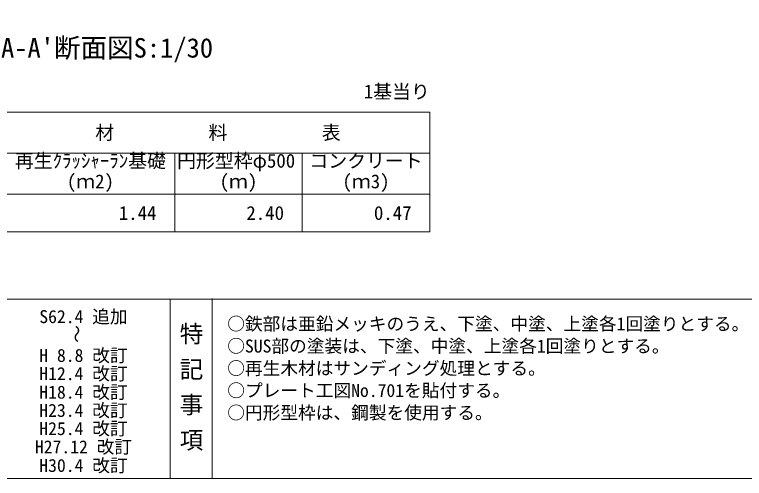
# Model space of a CAD drawing. Units: millimetres, scale not verified. Extents: x 187 to 5663, y 265 to 3998.
# Drawn here: x 1370 to 2972, y 265 to 1282 of the extents above; entities that cross this region are included whole.
import ezdxf
from ezdxf.enums import TextEntityAlignment as Align

# ---------------------------------------------------------------- set-up
doc = ezdxf.new("R2010")
doc.units = ezdxf.units.MM
doc.header["$LTSCALE"] = 20
for name, color, linetype, lineweight in [('0_2', 7, 'Continuous', 13), ('_0-0_', 7, 'Continuous', 13), ('寸法', 1, 'Continuous', 13)]:
    doc.layers.add(name, color=color, linetype=linetype, lineweight=lineweight)
doc.styles.add('@ＭＳ ゴシック', font='')
doc.styles.add('ＭＳ ゴシック', font='')
doc.styles.get('@ＭＳ ゴシック').set_extended_font_data('@MS Gothic')
doc.styles.get('ＭＳ ゴシック').set_extended_font_data('MS Gothic')

msp = doc.modelspace()

# ---------------------------------------------------------------- linework, layer by layer
at = {"layer": '0_2'}
for p, q in [((981.37, 1068.44), (2281.37, 1068.44)), ((2281.37, 1068.44), (2281.37, 805.44)), ((1351.37, 978.44), (2281.37, 978.44)), ((1721.37, 978.44), (1721.37, 805.44)), ((2001.37, 978.44), (2001.37, 805.44)), ((981.37, 888.44), (2281.37, 888.44)), ((981.37, 805.44), (2281.37, 805.44))]:
    msp.add_line(p, q, dxfattribs=at)
at = {"layer": '_0-0_', "color": 6}
msp.add_line((187.2, 657.78), (5663.46, 657.78), dxfattribs=at)
at = {"layer": '_0-0_'}
for p, q in [((1711.56, 657.78), (1711.56, 264.62)), ((1803.49, 659.69), (1803.49, 264.62))]:
    msp.add_line(p, q, dxfattribs=at)
at = {"layer": '_0-0_', "color": 6}
msp.add_lwpolyline([(5663.46, 3888.25), (187.2, 3888.25), (187.2, 264.62), (5663.46, 264.62)], close=True, dxfattribs=at)

# ---------------------------------------------------------------- texts
at = {"layer": '_0-0_', "style": 'ＭＳ ゴシック'}
for s, p in [('1基当り', (2281.37, 1113.44)), ('1.44', (1681.37, 846.94)), ('2.40', (1961.37, 846.94)), ('0.47', (2241.37, 846.94))]:
    msp.add_text(s, height=30.38, dxfattribs=at).set_placement(p, align=Align.MIDDLE_RIGHT)
for s, height, p in [('材\u3000\u3000\u3000\u3000\u3000料\u3000\u3000\u3000\u3000\u3000表', 30.38, (1816.37, 1023.44)), ('S62.4 追加', 28.48, (1521.16, 619.61)), ('H 8.8 改訂', 28.48, (1521.16, 534.53)), ('H12.4 改訂', 28.48, (1521.16, 494.53)), ('H18.4 改訂', 28.48, (1521.16, 453.9)), ('H23.4 改訂', 28.48, (1521.16, 413.9)), ('H25.4 改訂', 28.48, (1521.16, 373.9)), ('H27.12 改訂', 28.48, (1521.16, 333.9)), ('H30.4 改訂', 28.48, (1521.16, 293.02))]:
    msp.add_text(s, height=height, dxfattribs=at).set_placement(p, align=Align.MIDDLE_CENTER)
for s, p in [('再生ｸﾗｯｼｬｰﾗﾝ基礎', (1370.61, 976.78)), ('円形型枠φ500', (1726.69, 976.78)), ('コンクリート', (2017.05, 976.78)), ('(ｍ2)', (1484.57, 931.55)), ('(ｍ)', (1819.93, 931.55)), ('(ｍ3)', (2089.57, 931.55))]:
    msp.add_text(s, height=30.38, dxfattribs=at).set_placement(p, align=Align.TOP_LEFT)
for s, p in [('○鉄部は亜鉛メッキのうえ、下塗、中塗、上塗各1回塗りとする。', (1836.74, 581)), ('○SUS部の塗装は、下塗、中塗、上塗各1回塗りとする。', (1836.74, 532.25)), ('○再生木材はサンディング処理とする。', (1836.74, 483.5)), ('○プレート工図No.701を貼付する。', (1836.74, 434.75)), ('○円形型枠は、鋼製を使用する。', (1836.74, 386))]:
    msp.add_text(s, height=28.48, dxfattribs=at).set_placement(p, align=Align.BOTTOM_LEFT)
at = {"layer": '_0-0_'}
for s, height, style, p in [('～', 28.48, 'ＭＳ ゴシック', (1506.16, 581.6)), ('特 記 事 項', 37.98, '@ＭＳ ゴシック', (1757.53, 465.84))]:
    msp.add_text(s, height=height, rotation=270, dxfattribs=dict(at, style=style)).set_placement(p, align=Align.MIDDLE_CENTER)
at = {"layer": '寸法', "color": 3, "style": 'ＭＳ ゴシック'}
msp.add_text("A-A'断面図S:1/30", height=42.72, dxfattribs=at).set_placement((1340.19, 1175.1), align=Align.BOTTOM_LEFT)

doc.saveas('drawing.dxf')
